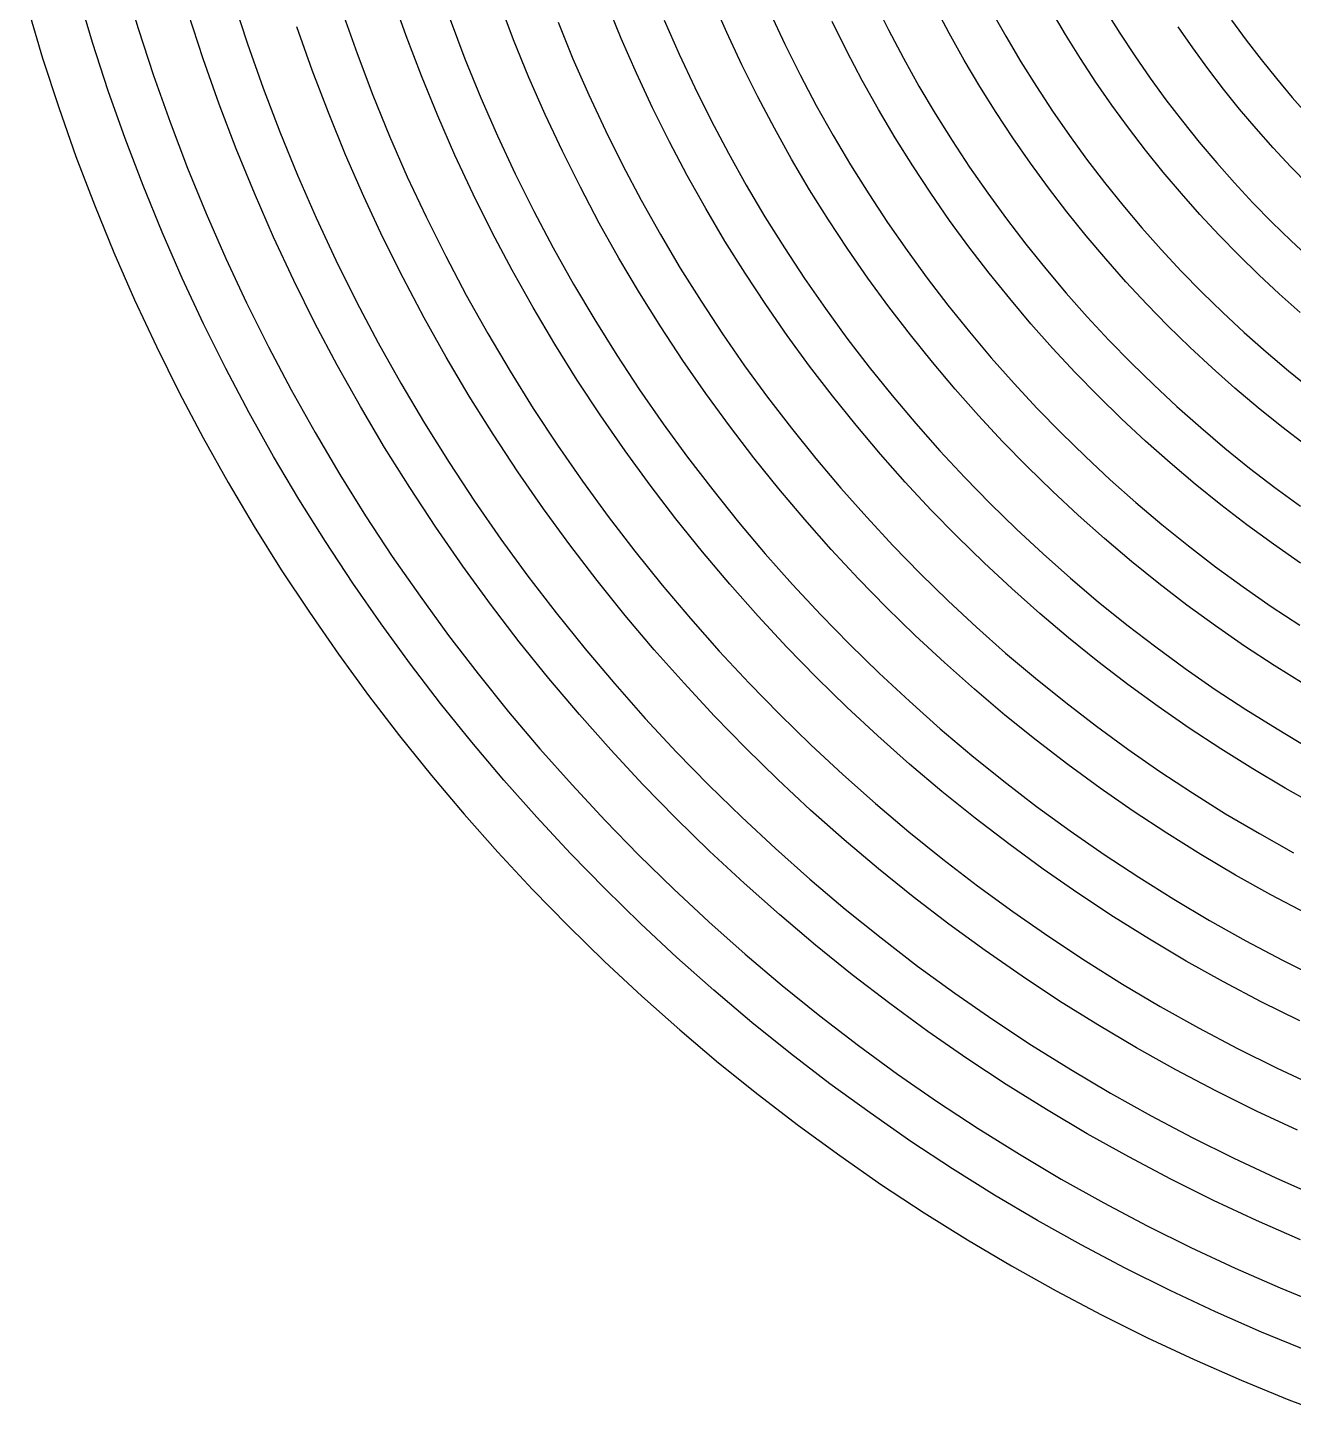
# Model space of a CAD drawing. Extents: x 0 to 82.9, y 0 to 81.
# Drawn here: x 3.45 to 27.66, y 2.46 to 29.05 of the extents above; entities that cross this region are included whole.
import ezdxf

# ---------------------------------------------------------------- set-up
doc = ezdxf.new("R2010")
doc.units = 0
doc.layers.get('0').update_dxf_attribs({"linetype": 'CONTINUOUS'})

msp = doc.modelspace()

# ---------------------------------------------------------------- linework, layer by layer
at = {"color": 0}
for p, q in [((5.29442, 29.9489), (5.56588, 29.038)), ((4.69223, 28.7666), (4.41523, 29.6981)), ((7.37524, 29.6002), (7.65362, 28.7445)), ((10.6894, 28.8975), (10.4152, 29.6788)), ((12.7468, 28.8203), (12.4685, 29.5493)), ((14.8042, 28.8465), (14.5273, 29.5217)), ((16.8245, 28.9567), (16.5489, 29.5824)), ((19.6439, 29.5561), (19.9168, 29.0077)), ((3.45336, 29.4253), (3.73726, 28.4703)), ((6.80614, 28.4579), (6.52089, 29.3357)), ((9.46711, 29.3577), (9.75099, 28.5543)), ((17.6568, 29.3329), (17.9366, 28.7348)), ((21.0812, 28.9429), (20.807, 29.4624)), ((21.8846, 29.3784), (22.1602, 28.8864)), ((23.3026, 28.9181), (23.0284, 29.3825)), ((24.0675, 29.3812), (24.3417, 28.9429)), ((5.56588, 29.038), (5.85943, 28.1382)), ((8.89247, 28.2401), (8.60171, 29.0642)), ((11.53, 29.2048), (11.8153, 28.4551)), ((13.5971, 29.1551), (13.8824, 28.4565)), ((15.6283, 29.1937), (15.9122, 28.5461)), ((19.1203, 28.5998), (18.8378, 29.1689)), ((19.9168, 29.0077), (20.202, 28.4661)), ((25.7362, 28.6659), (25.4565, 29.0697)), ((26.4818, 29.1937), (26.7588, 28.8148)), ((4.99262, 27.8446), (4.69223, 28.7666)), ((7.65362, 28.7445), (7.95267, 27.897)), ((10.9843, 28.1271), (10.6894, 28.8975)), ((13.0404, 28.1009), (12.7468, 28.8203)), ((15.0964, 28.1781), (14.8042, 28.8465)), ((17.1125, 28.3393), (16.8245, 28.9567)), ((17.9366, 28.7348), (18.2301, 28.1464)), ((21.3679, 28.4317), (21.0812, 28.9429)), ((22.1602, 28.8864), (22.4482, 28.4)), ((23.5879, 28.462), (23.3026, 28.9181)), ((24.3417, 28.9429), (24.6269, 28.5116)), ((26.7588, 28.8148), (27.044, 28.4413)), ((3.73726, 28.4703), (4.04594, 27.5249)), ((7.11207, 27.5897), (6.80614, 28.4579)), ((9.75099, 28.5543), (10.0528, 27.7606)), ((11.8153, 28.4551), (12.1199, 27.7124)), ((13.8824, 28.4565), (14.1855, 27.7661)), ((15.9122, 28.5461), (16.2112, 27.9067)), ((19.4166, 28.0403), (19.1203, 28.5998)), ((20.202, 28.4661), (20.5011, 27.9342)), ((23.8855, 28.0114), (23.5879, 28.462)), ((24.6269, 28.5116), (24.9218, 28.0872)), ((26.027, 28.2677), (25.7362, 28.6659)), ((9.20253, 27.4257), (8.89247, 28.2401)), ((17.4157, 27.7303), (17.1125, 28.3393)), ((21.6669, 27.926), (21.3679, 28.4317)), ((22.4482, 28.4), (22.7459, 27.9232)), ((26.326, 27.8777), (26.027, 28.2677)), ((27.044, 28.4413), (27.3389, 28.0761)), ((5.85943, 28.1382), (6.17361, 27.2466)), ((11.2958, 27.3651), (10.9843, 28.1271)), ((13.3518, 27.3913), (13.0404, 28.1009)), ((15.4051, 27.518), (15.0964, 28.1781)), ((18.2301, 28.1464), (18.536, 27.5649)), ((19.7253, 27.4891), (19.4166, 28.0403)), ((20.5011, 27.9342), (20.8111, 27.4078)), ((21.977, 27.4298), (21.6669, 27.926)), ((22.7459, 27.9232), (23.056, 27.4533)), ((24.1915, 27.569), (23.8855, 28.0114)), ((24.9218, 28.0872), (25.225, 27.6696)), ((27.3389, 28.0761), (27.6421, 27.7179)), ((5.31509, 26.9324), (4.99262, 27.8446)), ((7.95267, 27.897), (8.27236, 27.0592)), ((10.0528, 27.7606), (10.3739, 26.9765)), ((12.1199, 27.7124), (12.4409, 26.9806)), ((14.1855, 27.7661), (14.5039, 27.0853)), ((16.2112, 27.9067), (16.5255, 27.2741)), ((17.734, 27.128), (17.4157, 27.7303)), ((25.225, 27.6696), (25.5392, 27.2603)), ((26.6347, 27.4946), (26.326, 27.8777)), ((27.6421, 27.7179), (27.9535, 27.3665)), ((4.04594, 27.5249), (4.37526, 26.5892)), ((7.44001, 26.7312), (7.11207, 27.5897)), ((9.53188, 26.6196), (9.20253, 27.4257)), ((13.6798, 26.6898), (13.3518, 27.3913)), ((15.7289, 26.8676), (15.4051, 27.518)), ((18.536, 27.5649), (18.8571, 26.9916)), ((20.0463, 26.9448), (19.7253, 27.4891)), ((20.8111, 27.4078), (21.1336, 26.8924)), ((22.298, 26.942), (21.977, 27.4298)), ((23.056, 27.4533), (23.377, 26.9916)), ((24.5084, 27.135), (24.1915, 27.569)), ((26.9517, 27.1198), (26.6347, 27.4946)), ((6.17361, 27.2466), (6.50984, 26.366)), ((11.6251, 26.6127), (11.2958, 27.3651)), ((16.5255, 27.2741), (16.8548, 26.6526)), ((18.0647, 26.5369), (17.734, 27.128)), ((24.8364, 26.7077), (24.5084, 27.135)), ((25.5392, 27.2603), (25.863, 26.8593)), ((27.2783, 26.7518), (26.9517, 27.1198)), ((5.65824, 26.0298), (5.31509, 26.9324)), ((8.27236, 27.0592), (8.60997, 26.231)), ((10.3739, 26.9765), (10.7129, 26.2006)), ((12.4409, 26.9806), (12.7786, 26.2571)), ((14.5039, 27.0853), (14.8387, 26.4129)), ((16.0679, 26.2268), (15.7289, 26.8676)), ((18.8571, 26.9916), (19.1919, 26.4267)), ((20.3812, 26.4101), (20.0463, 26.9448)), ((21.1336, 26.8924), (21.4698, 26.3826)), ((22.6315, 26.4625), (22.298, 26.942)), ((23.377, 26.9916), (23.7078, 26.5369)), ((25.863, 26.8593), (26.1965, 26.4652)), ((4.37526, 26.5892), (4.72803, 25.6646)), ((7.78729, 25.8837), (7.44001, 26.7312)), ((9.88053, 25.8244), (9.53188, 26.6196)), ((11.9724, 25.8685), (11.6251, 26.6127)), ((14.0243, 25.9981), (13.6798, 26.6898)), ((16.8548, 26.6526), (17.1979, 26.0394)), ((25.1726, 26.2902), (24.8364, 26.7077)), ((27.6131, 26.3922), (27.2783, 26.7518)), ((6.50984, 26.366), (6.86537, 25.4951)), ((14.8387, 26.4129), (15.1887, 25.75)), ((18.4092, 25.9526), (18.0647, 26.5369)), ((19.1919, 26.4267), (19.5392, 25.8713)), ((20.7284, 25.8837), (20.3812, 26.4101)), ((21.4698, 26.3826), (21.8157, 25.8837)), ((22.976, 25.9912), (22.6315, 26.4625)), ((23.7078, 26.5369), (24.0495, 26.0918)), ((26.1965, 26.4652), (26.5383, 26.0808)), ((27.9563, 26.0408), (27.6131, 26.3922)), ((8.60997, 26.231), (8.96828, 25.4138)), ((10.7129, 26.2006), (11.0712, 25.4358)), ((12.7786, 26.2571), (13.1341, 25.5419)), ((16.4221, 25.5943), (16.0679, 26.2268)), ((24.0495, 26.0918), (24.4009, 25.655)), ((25.5199, 25.8796), (25.1726, 26.2902)), ((26.5383, 26.0808), (26.8897, 25.7032)), ((6.0234, 25.1395), (5.65824, 26.0298)), ((8.15386, 25.0458), (7.78729, 25.8837)), ((10.2471, 25.0403), (9.88053, 25.8244)), ((12.3376, 25.1354), (11.9724, 25.8685)), ((14.3853, 25.3146), (14.0243, 25.9981)), ((17.1979, 26.0394), (17.5548, 25.4358)), ((18.7689, 25.3793), (18.4092, 25.9526)), ((19.5392, 25.8713), (19.8989, 25.3242)), ((21.0867, 25.3655), (20.7284, 25.8837)), ((21.8157, 25.8837), (22.174, 25.3931)), ((23.3302, 25.5282), (22.976, 25.9912)), ((25.8754, 25.4786), (25.5199, 25.8796)), ((4.72803, 25.6646), (5.10148, 24.751)), ((13.1341, 25.5419), (13.5062, 24.8392)), ((15.1887, 25.75), (15.5539, 25.0968)), ((16.79, 24.9714), (16.4221, 25.5943)), ((23.6968, 25.0734), (23.3302, 25.5282)), ((24.4009, 25.655), (24.7633, 25.2264)), ((26.8897, 25.7032), (27.2493, 25.3339)), ((6.86537, 25.4951), (7.24295, 24.6352)), ((8.96828, 25.4138), (9.34586, 24.6063)), ((11.0712, 25.4358), (11.4474, 24.6807)), ((14.7616, 24.6421), (14.3853, 25.3146)), ((17.5548, 25.4358), (17.9269, 24.8405)), ((19.1409, 24.8143), (18.7689, 25.3793)), ((19.8989, 25.3242), (20.2723, 24.7881)), ((21.4574, 24.857), (21.0867, 25.3655)), ((22.174, 25.3931), (22.5447, 24.9108)), ((26.242, 25.0858), (25.8754, 25.4786)), ((27.2493, 25.3339), (27.6173, 24.9742)), ((6.40927, 24.259), (6.0234, 25.1395)), ((8.54107, 24.219), (8.15386, 25.0458)), ((10.6329, 24.2645), (10.2471, 25.0403)), ((12.7193, 24.4119), (12.3376, 25.1354)), ((15.5539, 25.0968), (15.9343, 24.4533)), ((24.073, 24.6283), (23.6968, 25.0734)), ((24.7633, 25.2264), (25.1354, 24.8061)), ((26.6168, 24.7027), (26.242, 25.0858)), ((5.10148, 24.751), (5.49698, 23.8483)), ((13.5062, 24.8392), (13.8948, 24.1446)), ((17.1731, 24.3582), (16.79, 24.9714)), ((17.9269, 24.8405), (18.3114, 24.2562)), ((19.5254, 24.259), (19.1409, 24.8143)), ((20.2723, 24.7881), (20.6568, 24.2604)), ((21.8405, 24.3582), (21.4574, 24.857)), ((22.5447, 24.9108), (22.9251, 24.4381)), ((25.1354, 24.8061), (25.5185, 24.3968)), ((27.6173, 24.9742), (27.9949, 24.6242)), ((7.24295, 24.6352), (7.63983, 23.7863)), ((9.34586, 24.6063), (9.74273, 23.8097)), ((11.4474, 24.6807), (11.8401, 23.9365)), ((15.1543, 23.9806), (14.7616, 24.6421)), ((24.4602, 24.1928), (24.073, 24.6283)), ((26.9999, 24.3265), (26.6168, 24.7027)), ((6.81577, 23.3908), (6.40927, 24.259)), ((8.94623, 23.4032), (8.54107, 24.219)), ((11.0367, 23.5011), (10.6329, 24.2645)), ((13.1189, 23.7009), (12.7193, 24.4119)), ((15.9343, 24.4533), (16.3311, 23.8208)), ((17.57, 23.756), (17.1731, 24.3582)), ((18.3114, 24.2562), (18.711, 23.6802)), ((19.9237, 23.7133), (19.5254, 24.259)), ((20.6568, 24.2604), (21.0537, 23.7422)), ((22.236, 23.869), (21.8405, 24.3582)), ((22.9251, 24.4381), (23.3178, 23.9737)), ((25.5185, 24.3968), (25.9099, 23.9958)), ((27.3926, 23.9613), (26.9999, 24.3265)), ((11.8401, 23.9365), (12.2508, 23.2034)), ((13.8948, 24.1446), (14.2985, 23.4625)), ((15.5608, 23.3274), (15.1543, 23.9806)), ((23.3178, 23.9737), (23.7202, 23.5204)), ((24.857, 23.7657), (24.4602, 24.1928)), ((25.9099, 23.9958), (26.3109, 23.603)), ((27.795, 23.6044), (27.3926, 23.9613)), ((5.49698, 23.8483), (5.91453, 22.9567)), ((7.63983, 23.7863), (8.056, 22.9485)), ((9.74273, 23.8097), (10.1575, 23.0256)), ((13.5337, 22.9981), (13.1189, 23.7009)), ((16.3311, 23.8208), (16.7418, 23.1965)), ((17.982, 23.1635), (17.57, 23.756)), ((18.711, 23.6802), (19.123, 23.1152)), ((20.3357, 23.1772), (19.9237, 23.7133)), ((21.0537, 23.7422), (21.4643, 23.2337)), ((22.6412, 23.3894), (22.236, 23.869)), ((25.2636, 23.3495), (24.857, 23.7657)), ((9.37204, 22.5985), (8.94623, 23.4032)), ((11.4584, 22.7473), (11.0367, 23.5011)), ((14.2985, 23.4625), (14.7188, 22.79)), ((23.7202, 23.5204), (24.1336, 23.0766)), ((26.3109, 23.603), (26.7202, 23.2213)), ((7.24158, 22.5323), (6.81577, 23.3908)), ((12.2508, 23.2034), (12.678, 22.48)), ((15.9839, 22.6866), (15.5608, 23.3274)), ((16.7418, 23.1965), (17.1662, 22.5847)), ((18.4065, 22.5805), (17.982, 23.1635)), ((20.7588, 22.6522), (20.3357, 23.1772)), ((21.4643, 23.2337), (21.8846, 22.7349)), ((23.0573, 22.9196), (22.6412, 23.3894)), ((25.6798, 22.9416), (25.2636, 23.3495)), ((26.7202, 23.2213), (27.1405, 22.8492)), ((5.91453, 22.9567), (6.35138, 22.0775)), ((8.056, 22.9485), (8.49284, 22.123)), ((10.1575, 23.0256), (10.5916, 22.2512)), ((13.965, 22.3077), (13.5337, 22.9981)), ((19.123, 23.1152), (19.5489, 22.5599)), ((23.4859, 22.4593), (23.0573, 22.9196)), ((24.1336, 23.0766), (24.5566, 22.6425)), ((26.1069, 22.5447), (25.6798, 22.9416)), ((11.8966, 22.0059), (11.4584, 22.7473)), ((14.7188, 22.79), (15.1557, 22.1272)), ((16.4221, 22.0555), (15.9839, 22.6866)), ((21.1942, 22.1368), (20.7588, 22.6522)), ((21.8846, 22.7349), (22.3187, 22.247)), ((24.5566, 22.6425), (24.9907, 22.2195)), ((27.1405, 22.8492), (27.569, 22.4868)), ((7.68809, 21.6876), (7.24158, 22.5323)), ((9.81576, 21.8061), (9.37204, 22.5985)), ((12.678, 22.48), (13.1231, 21.7689)), ((17.1662, 22.5847), (17.6058, 21.9825)), ((18.8461, 22.0086), (18.4065, 22.5805)), ((19.5489, 22.5599), (19.987, 22.0169)), ((23.9255, 22.01), (23.4859, 22.4593)), ((26.5424, 22.1589), (26.1069, 22.5447)), ((27.569, 22.4868), (28.0059, 22.1354)), ((6.35138, 22.0775), (6.80889, 21.2108)), ((8.49284, 22.123), (8.94761, 21.3086)), ((10.5916, 22.2512), (11.0422, 21.4878)), ((14.4129, 21.6283), (13.965, 22.3077)), ((15.1557, 22.1272), (15.6063, 21.4767)), ((21.6421, 21.6324), (21.1942, 22.1368)), ((22.3187, 22.247), (22.7624, 21.7702)), ((24.9907, 22.2195), (25.4345, 21.8061)), ((26.9875, 21.7813), (26.5424, 22.1589)), ((10.2774, 21.0247), (9.81576, 21.8061)), ((12.3541, 21.2769), (11.8966, 22.0059)), ((16.8741, 21.4368), (16.4221, 22.0555)), ((17.6058, 21.9825), (18.0592, 21.3913)), ((19.298, 21.4478), (18.8461, 22.0086)), ((19.987, 22.0169), (20.4377, 21.4836)), ((24.3748, 21.5718), (23.9255, 22.01)), ((25.4345, 21.8061), (25.8892, 21.4037)), ((8.15523, 20.8539), (7.68809, 21.6876)), ((13.1231, 21.7689), (13.5847, 21.0688)), ((14.8773, 20.9586), (14.4129, 21.6283)), ((22.101, 21.1405), (21.6421, 21.6324)), ((22.7624, 21.7702), (23.2186, 21.3045)), ((24.8336, 21.1432), (24.3748, 21.5718)), ((27.4423, 21.4161), (26.9875, 21.7813)), ((8.94761, 21.3086), (9.42301, 20.508)), ((11.0422, 21.4878), (11.5108, 20.7381)), ((12.8268, 20.5576), (12.3541, 21.2769)), ((15.6063, 21.4767), (16.0721, 20.8373)), ((17.3398, 20.8277), (16.8741, 21.4368)), ((18.0592, 21.3913), (18.5263, 20.8125)), ((19.7624, 20.898), (19.298, 21.4478)), ((20.4377, 21.4836), (20.9021, 20.9613)), ((23.2186, 21.3045), (23.6843, 20.8484)), ((25.8892, 21.4037), (26.3522, 21.011)), ((27.9053, 21.0606), (27.4423, 21.4161)), ((6.80889, 21.2108), (7.28705, 20.3564)), ((10.7583, 20.2558), (10.2774, 21.0247)), ((13.5847, 21.0688), (14.0615, 20.3812)), ((22.5723, 20.6582), (22.101, 21.1405)), ((25.3036, 20.7271), (24.8336, 21.1432)), ((26.3522, 21.011), (26.8249, 20.6306)), ((8.6403, 20.0326), (8.15523, 20.8539)), ((11.5108, 20.7381), (11.9972, 19.9995)), ((15.3555, 20.3026), (14.8773, 20.9586)), ((16.0721, 20.8373), (16.5544, 20.2103)), ((17.8208, 20.231), (17.3398, 20.8277)), ((18.5263, 20.8125), (19.0059, 20.2448)), ((20.2392, 20.3605), (19.7624, 20.898)), ((20.9021, 20.9613), (21.3775, 20.4501)), ((23.6843, 20.8484), (24.1611, 20.4046)), ((9.42301, 20.508), (9.915, 19.7183)), ((13.316, 19.852), (12.8268, 20.5576)), ((23.0546, 20.1869), (22.5723, 20.6582)), ((25.7831, 20.3206), (25.3036, 20.7271)), ((26.8249, 20.6306), (27.3072, 20.2599)), ((7.28705, 20.3564), (7.78591, 19.5144)), ((11.2558, 19.4992), (10.7583, 20.2558)), ((14.0615, 20.3812), (14.5548, 19.7046)), ((15.8502, 19.6591), (15.3555, 20.3026)), ((16.5544, 20.2103), (17.0491, 19.5957)), ((18.3155, 19.6467), (17.8208, 20.231)), ((19.0059, 20.2448), (19.5006, 19.688)), ((20.7298, 19.8341), (20.2392, 20.3605)), ((21.3775, 20.4501), (21.8653, 19.9512)), ((24.1611, 20.4046), (24.649, 19.9705)), ((26.2723, 19.9264), (25.7831, 20.3206)), ((27.3072, 20.2599), (27.7978, 19.9016)), ((9.14605, 19.225), (8.6403, 20.0326)), ((11.9972, 19.9995), (12.5016, 19.2732)), ((21.8653, 19.9512), (22.3642, 19.4634)), ((23.5479, 19.728), (23.0546, 20.1869)), ((24.649, 19.9705), (25.1478, 19.5489)), ((9.915, 19.7183), (10.4262, 18.9411)), ((13.8231, 19.1589), (13.316, 19.852)), ((14.5548, 19.7046), (15.0633, 19.0417)), ((19.5006, 19.688), (20.0063, 19.1437)), ((21.2328, 19.3187), (20.7298, 19.8341)), ((24.0523, 19.2801), (23.5479, 19.728)), ((26.7725, 19.5433), (26.2723, 19.9264)), ((7.78591, 19.5144), (8.3027, 18.6862)), ((11.7726, 18.7565), (11.2558, 19.4992)), ((16.3601, 19.0266), (15.8502, 19.6591)), ((17.0491, 19.5957), (17.5603, 18.9921)), ((18.824, 19.0734), (18.3155, 19.6467)), ((22.3642, 19.4634), (22.8755, 18.988)), ((25.1478, 19.5489), (25.6563, 19.1396)), ((27.281, 19.1727), (26.7725, 19.5433)), ((9.66971, 18.4299), (9.14605, 19.225)), ((12.5016, 19.2732), (13.0211, 18.5608)), ((14.3454, 18.4781), (13.8231, 19.1589)), ((20.0063, 19.1437), (20.5259, 18.6118)), ((21.7482, 18.8157), (21.2328, 19.3187)), ((24.5663, 18.8447), (24.0523, 19.2801)), ((27.7978, 18.813), (27.281, 19.1727)), ((10.4262, 18.9411), (10.9568, 18.1777)), ((15.0633, 19.0417), (15.5884, 18.3913)), ((16.8837, 18.4078), (16.3601, 19.0266)), ((17.5603, 18.9921), (18.084, 18.4023)), ((19.3463, 18.514), (18.824, 19.0734)), ((22.8755, 18.988), (23.3977, 18.5236)), ((25.6563, 19.1396), (26.1745, 18.7427)), ((8.3027, 18.6862), (8.84012, 17.8718)), ((12.3059, 18.0261), (11.7726, 18.7565)), ((20.5259, 18.6118), (21.0578, 18.0923)), ((22.2746, 18.3251), (21.7482, 18.8157)), ((25.0913, 18.4216), (24.5663, 18.8447)), ((26.1745, 18.7427), (26.7022, 18.3569)), ((10.2113, 17.6485), (9.66971, 18.4299)), ((13.0211, 18.5608), (13.5585, 17.8608)), ((14.8828, 17.8098), (14.3454, 18.4781)), ((15.5884, 18.3913), (16.1272, 17.7533)), ((17.4225, 17.8001), (16.8837, 18.4078)), ((18.084, 18.4023), (18.6214, 17.8235)), ((19.8796, 17.9655), (19.3463, 18.514)), ((23.3977, 18.5236), (23.931, 18.073)), ((25.6274, 18.0096), (25.0913, 18.4216)), ((26.7022, 18.3569), (27.2397, 17.9848)), ((10.9568, 18.1777), (11.5039, 17.428)), ((21.0578, 18.0923), (21.6021, 17.5865)), ((22.8121, 17.8484), (22.2746, 18.3251)), ((8.84012, 17.8718), (9.39546, 17.0711)), ((12.8557, 17.3095), (12.3059, 18.0261)), ((13.5585, 17.8608), (14.1125, 17.1745)), ((18.6214, 17.8235), (19.1727, 17.2599)), ((20.428, 17.4308), (19.8796, 17.9655)), ((23.3619, 17.3826), (22.8121, 17.8484)), ((23.931, 18.073), (24.4753, 17.6348)), ((26.1731, 17.6127), (25.6274, 18.0096)), ((27.2397, 17.9848), (27.7854, 17.6251)), ((10.7721, 16.881), (10.2113, 17.6485)), ((15.4368, 17.1552), (14.8828, 17.8098)), ((16.1272, 17.7533), (16.6812, 17.129)), ((17.9751, 17.2062), (17.4225, 17.8001)), ((21.6021, 17.5865), (22.1589, 17.0918)), ((24.4753, 17.6348), (25.0293, 17.2089)), ((26.7284, 17.2268), (26.1731, 17.6127)), ((11.5039, 17.428), (12.0688, 16.6922)), ((13.4221, 16.6054), (12.8557, 17.3095)), ((20.9875, 16.9099), (20.428, 17.4308)), ((23.9227, 16.9306), (23.3619, 17.3826)), ((9.39546, 17.0711), (9.9701, 16.2829)), ((14.1125, 17.1745), (14.6802, 16.5006)), ((16.0059, 16.5144), (15.4368, 17.1552)), ((16.6812, 17.129), (17.2516, 16.5172)), ((18.5415, 16.6274), (17.9751, 17.2062)), ((19.1727, 17.2599), (19.739, 16.7073)), ((22.1589, 17.0918), (22.7266, 16.6122)), ((25.0293, 17.2089), (25.5943, 16.7969)), ((27.2934, 16.8548), (26.7284, 17.2268)), ((11.3495, 16.1286), (10.7721, 16.881)), ((21.5608, 16.4014), (20.9875, 16.9099)), ((24.4946, 16.4924), (23.9227, 16.9306)), ((25.5943, 16.7969), (26.169, 16.3973)), ((27.8681, 16.4951), (27.2934, 16.8548)), ((12.0688, 16.6922), (12.6504, 15.9701)), ((14.005, 15.9163), (13.4221, 16.6054)), ((14.6802, 16.5006), (15.2659, 15.8419)), ((16.5902, 15.886), (16.0059, 16.5144)), ((17.2516, 16.5172), (17.8346, 15.9205)), ((19.1216, 16.0596), (18.5415, 16.6274)), ((19.739, 16.7073), (20.3164, 16.1699)), ((22.7266, 16.6122), (23.3068, 16.1451)), ((25.0775, 16.0679), (24.4946, 16.4924)), ((9.9701, 16.2829), (10.5627, 15.5112)), ((22.1451, 15.9067), (21.5608, 16.4014)), ((26.169, 16.3973), (26.7546, 16.0128)), ((11.9448, 15.3886), (11.3495, 16.1286)), ((12.6504, 15.9701), (13.2485, 15.2631)), ((19.7156, 15.5071), (19.1216, 16.0596)), ((20.3164, 16.1699), (20.9062, 15.6463)), ((23.3068, 16.1451), (23.8966, 15.6917)), ((25.6701, 15.6559), (25.0775, 16.0679)), ((26.7546, 16.0128), (27.3499, 15.6407)), ((14.6044, 15.2411), (14.005, 15.9163)), ((15.2659, 15.8419), (15.8654, 15.197)), ((17.1883, 15.2742), (16.5902, 15.886)), ((17.8346, 15.9205), (18.4313, 15.3376)), ((22.7417, 15.4258), (22.1451, 15.9067)), ((23.8966, 15.6917), (24.4988, 15.2521)), ((10.5627, 15.5112), (11.1731, 14.7533)), ((20.3219, 14.9696), (19.7156, 15.5071)), ((20.9062, 15.6463), (21.5098, 15.135)), ((23.3509, 14.9586), (22.7417, 15.4258)), ((26.2723, 15.259), (25.6701, 15.6559)), ((27.3499, 15.6407), (27.9535, 15.2824)), ((12.5581, 14.6637), (11.9448, 15.3886)), ((13.2485, 15.2631), (13.8644, 14.57)), ((15.219, 14.581), (14.6044, 15.2411)), ((15.8654, 15.197), (16.4814, 14.5673)), ((17.8015, 14.6747), (17.1883, 15.2742)), ((18.4313, 15.3376), (19.0431, 14.7671)), ((24.4988, 15.2521), (25.1106, 14.8277)), ((26.8855, 14.8759), (26.2723, 15.259)), ((20.9407, 14.4446), (20.3219, 14.9696)), ((21.5098, 15.135), (22.1258, 14.6403)), ((23.9696, 14.5066), (23.3509, 14.9586)), ((11.1731, 14.7533), (11.8029, 14.0105)), ((13.1878, 13.9554), (12.5581, 14.6637)), ((18.4285, 14.0904), (17.8015, 14.6747)), ((19.0431, 14.7671), (19.6674, 14.2131)), ((22.1258, 14.6403), (22.7514, 14.1593)), ((25.1106, 14.8277), (25.7349, 14.417)), ((27.5084, 14.5066), (26.8855, 14.8759)), ((13.8644, 14.57), (14.4956, 13.8906)), ((15.8488, 13.9347), (15.219, 14.581)), ((16.4814, 14.5673), (17.1125, 13.9526)), ((21.5732, 13.9361), (20.9407, 14.4446)), ((24.6007, 14.0698), (23.9696, 14.5066)), ((25.7349, 14.417), (26.3674, 14.0202)), ((28.1409, 14.1538), (27.5084, 14.5066)), ((19.6674, 14.2131), (20.3054, 13.6743)), ((22.7514, 14.1593), (23.3908, 13.6922)), ((11.8029, 14.0105), (12.4478, 13.2829)), ((13.8341, 13.2608), (13.1878, 13.9554)), ((14.4956, 13.8906), (15.1419, 13.2278)), ((16.4951, 13.3049), (15.8488, 13.9347)), ((17.1125, 13.9526), (17.7574, 13.3518)), ((19.0693, 13.5227), (18.4285, 14.0904)), ((22.2167, 13.4414), (21.5732, 13.9361)), ((25.2415, 13.6467), (24.6007, 14.0698)), ((26.3674, 14.0202), (27.0123, 13.6398)), ((20.3054, 13.6743), (20.9558, 13.1492)), ((23.3908, 13.6922), (24.0412, 13.2402)), ((25.8947, 13.2388), (25.2415, 13.6467)), ((27.0123, 13.6398), (27.6641, 13.2746)), ((17.1552, 12.6904), (16.4951, 13.3049)), ((17.7574, 13.3518), (18.4161, 12.7661)), ((19.7239, 12.9687), (19.0693, 13.5227)), ((22.874, 12.9618), (22.2167, 13.4414)), ((12.4478, 13.2829), (13.1107, 12.5718)), ((14.497, 12.5815), (13.8341, 13.2608)), ((15.1419, 13.2278), (15.8047, 12.5815)), ((20.9558, 13.1492), (21.6186, 12.6407)), ((24.0412, 13.2402), (24.7041, 12.8047)), ((26.5575, 12.8475), (25.8947, 13.2388)), ((18.4161, 12.7661), (19.0886, 12.197)), ((20.3922, 12.4299), (19.7239, 12.9687)), ((23.5424, 12.4988), (22.874, 12.9618)), ((24.7041, 12.8047), (25.3766, 12.3844)), ((27.2287, 12.4713), (26.5575, 12.8475)), ((13.1107, 12.5718), (13.79, 11.8759)), ((15.1749, 11.92), (14.497, 12.5815)), ((15.8047, 12.5815), (16.4827, 11.9503)), ((17.8304, 12.0909), (17.1552, 12.6904)), ((21.6186, 12.6407), (22.2953, 12.1474)), ((24.2218, 12.051), (23.5424, 12.4988)), ((21.073, 11.9076), (20.3922, 12.4299)), ((25.3766, 12.3844), (26.0587, 11.9793)), ((27.9122, 12.1102), (27.2287, 12.4713)), ((18.5195, 11.5066), (17.8304, 12.0909)), ((19.0886, 12.197), (19.7749, 11.6444)), ((22.2953, 12.1474), (22.9829, 11.6692)), ((24.9122, 11.6196), (24.2218, 12.051)), ((26.0587, 11.9793), (26.7532, 11.5921)), ((13.79, 11.8759), (14.4846, 11.1966)), ((15.8695, 11.2737), (15.1749, 11.92)), ((16.4827, 11.9503), (17.1772, 11.3344)), ((21.7661, 11.4019), (21.073, 11.9076)), ((19.2236, 10.9402), (18.5195, 11.5066)), ((19.7749, 11.6444), (20.4749, 11.107)), ((22.9829, 11.6692), (23.683, 11.2089)), ((25.615, 11.2034), (24.9122, 11.6196)), ((26.7532, 11.5921), (27.4574, 11.22)), ((14.4846, 11.1966), (15.197, 10.5337)), ((16.5778, 10.644), (15.8695, 11.2737)), ((17.1772, 11.3344), (17.8842, 10.7363)), ((22.473, 10.9127), (21.7661, 11.4019)), ((23.683, 11.2089), (24.3954, 10.7638)), ((26.3274, 10.8052), (25.615, 11.2034)), ((27.4574, 11.22), (28.1699, 10.8645)), ((19.9402, 10.3904), (19.2236, 10.9402)), ((20.4749, 11.107), (21.1873, 10.5875)), ((23.191, 10.4386), (22.473, 10.9127)), ((17.3027, 10.0307), (16.5778, 10.644)), ((17.8842, 10.7363), (18.6063, 10.1548)), ((24.3954, 10.7638), (25.1175, 10.3367)), ((27.0495, 10.4235), (26.3274, 10.8052)), ((15.197, 10.5337), (15.9246, 9.88741)), ((20.6706, 9.85711), (19.9402, 10.3904)), ((21.1873, 10.5875), (21.9136, 10.0831)), ((23.9214, 9.98252), (23.191, 10.4386)), ((27.784, 10.0583), (27.0495, 10.4235)), ((18.6063, 10.1548), (19.3421, 9.58977)), ((25.1175, 10.3367), (25.8506, 9.926)), ((15.9246, 9.88741), (16.6674, 9.25904)), ((18.0426, 9.43543), (17.3027, 10.0307)), ((21.4147, 9.34173), (20.6706, 9.85711)), ((21.9136, 10.0831), (22.6522, 9.59665)), ((24.6628, 9.5443), (23.9214, 9.98252)), ((25.8506, 9.926), (26.5961, 9.53325)), ((19.3421, 9.58977), (20.0918, 9.04268)), ((22.6522, 9.59665), (23.4032, 9.12813)), ((18.795, 8.85666), (18.0426, 9.43543)), ((22.1699, 8.84287), (21.4147, 9.34173)), ((25.4152, 9.12262), (24.6628, 9.5443)), ((26.5961, 9.53325), (27.3499, 9.15705)), ((16.6674, 9.25904), (17.4253, 8.64856)), ((20.0918, 9.04268), (20.8552, 8.51352)), ((23.4032, 9.12813), (24.1653, 8.67752)), ((26.18, 8.71883), (25.4152, 9.12262)), ((27.3499, 9.15705), (28.1147, 8.79877)), ((19.564, 8.29716), (18.795, 8.85666)), ((22.9388, 8.3633), (22.1699, 8.84287)), ((17.4253, 8.64856), (18.1984, 8.056)), ((20.8552, 8.51352), (21.6324, 8.00089)), ((24.1653, 8.67752), (24.9397, 8.24343)), ((26.9544, 8.333), (26.18, 8.71883)), ((20.344, 7.75423), (19.564, 8.29716)), ((23.7202, 7.90028), (22.9388, 8.3633)), ((24.9397, 8.24343), (25.7252, 7.82863)), ((27.7399, 7.96643), (26.9544, 8.333)), ((18.1984, 8.056), (18.9852, 7.48136)), ((21.6324, 8.00089), (22.4207, 7.50753)), ((21.1391, 7.23057), (20.344, 7.75423)), ((24.5126, 7.45656), (23.7202, 7.90028)), ((25.7252, 7.82863), (26.5217, 7.43176)), ((18.9852, 7.48136), (19.7859, 6.92602)), ((22.4207, 7.50753), (23.2227, 7.03351)), ((25.3173, 7.03213), (24.5126, 7.45656)), ((21.948, 6.7262), (21.1391, 7.23057)), ((26.5217, 7.43176), (27.3293, 7.05418)), ((19.7859, 6.92602), (20.6003, 6.38859)), ((23.2227, 7.03351), (24.0371, 6.57874)), ((26.1331, 6.62559), (25.3173, 7.03213)), ((27.3293, 7.05418), (28.1464, 6.6959)), ((22.768, 6.24113), (21.948, 6.7262)), ((20.6003, 6.38859), (21.4285, 5.87181)), ((24.0371, 6.57874), (24.8626, 6.14193)), ((26.9599, 6.23976), (26.1331, 6.62559)), ((23.6016, 5.77398), (22.768, 6.24113)), ((24.8626, 6.14193), (25.7004, 5.72576)), ((27.7978, 5.87181), (26.9599, 6.23976)), ((21.4285, 5.87181), (22.2705, 5.37298)), ((24.4478, 5.32751), (23.6016, 5.77398)), ((25.7004, 5.72576), (26.5493, 5.32888)), ((22.2705, 5.37298), (23.1249, 4.89479)), ((25.3049, 4.90167), (24.4478, 5.32751)), ((26.5493, 5.32888), (27.4092, 4.95131)), ((23.1249, 4.89479), (23.9916, 4.43727)), ((26.1731, 4.49516), (25.3049, 4.90167)), ((27.4092, 4.95131), (28.2801, 4.59437)), ((23.9916, 4.43727), (24.8708, 4.00043)), ((27.0536, 4.1093), (26.1731, 4.49516)), ((24.8708, 4.00043), (25.7624, 3.58288)), ((27.9452, 3.74414), (27.0536, 4.1093)), ((25.7624, 3.58288), (26.665, 3.1874)), ((26.665, 3.1874), (27.5787, 2.81395)), ((27.5787, 2.81395), (28.5034, 2.46118))]:
    msp.add_line(p, q, dxfattribs=at)

doc.saveas('drawing.dxf')
